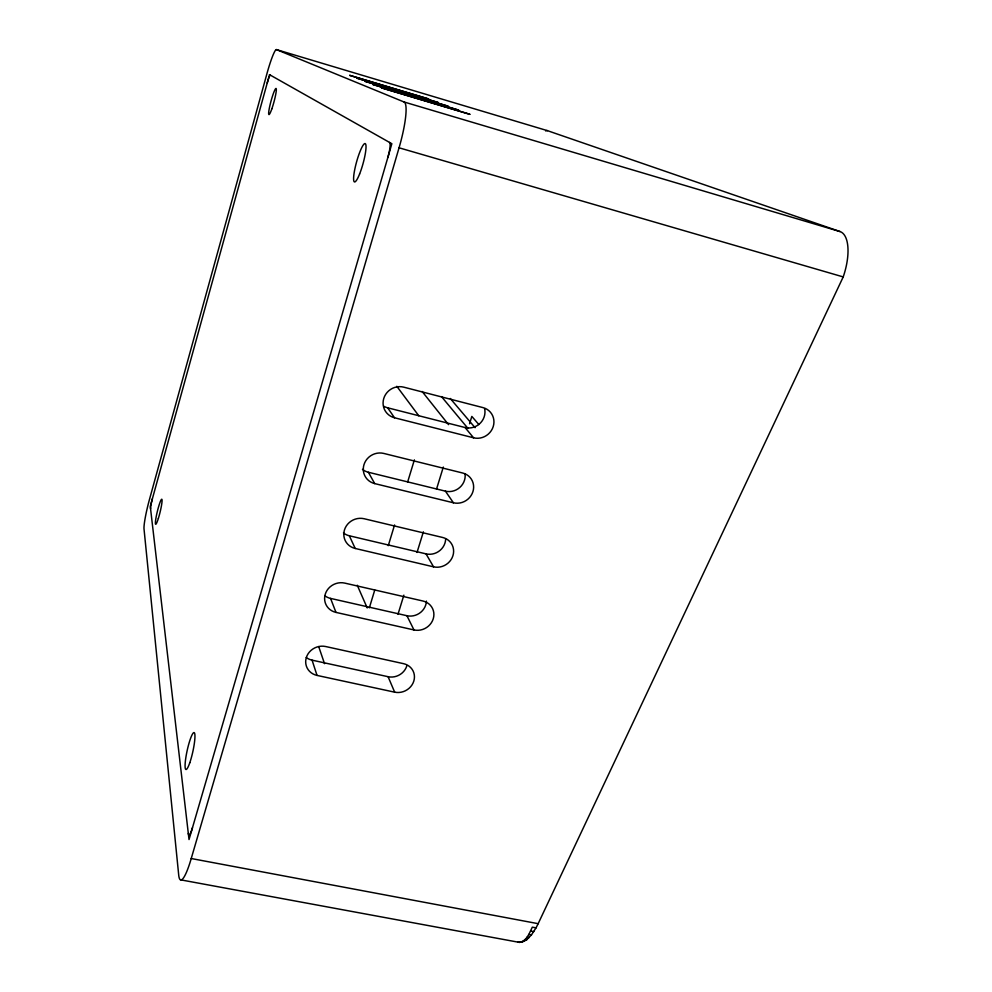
<?xml version="1.0" encoding="UTF-8"?>
<svg xmlns="http://www.w3.org/2000/svg" width="992" height="992" viewBox="0 0 992 992"><rect width="100%" height="100%" fill="white"/><g stroke="black" fill="none" stroke-linecap="round" stroke-linejoin="round"><path stroke-width="1.49" d="M191.233 858.526L399.057 147.796A43.363 7.862 -74.2 0 0 404.029 101.978L276.446 49.6A25.953 2.79 -74.7 0 0 267.046 73.284L149.482 499.422A24.502 2.567 -76.2 0 0 144.026 529.058L178.696 874.956A40.97 6.572 -78.2 0 0 191.233 858.526L538.16 923.676L843.212 276.917A40.796 17.323 -71.7 0 0 840.063 231.57L547.46 130.671L276.446 49.6M369.359 607.798L374.753 590.054M388.269 545.674L394.568 524.966M407.625 482.062L414.383 459.879M397.99 614.296L403.88 595.15M417.024 552.457L423.373 531.848M436.517 489.155L443.312 467.071M469.563 423.77L471.832 416.404L478.863 424.551M181.065 879.916L519.461 942.4C526.653 941.222 529.517 932.951 532.295 927.173L536.04 927.842L538.16 923.676M522.214 942.09L517.774 942.016L522.214 942.09L526.752 939.722L531.464 934.861L536.04 927.842M523.119 941.16L524.446 941.234M525.016 939.548L526.752 939.722M526.913 937.304L529.108 937.589M528.786 934.464L531.464 934.861M530.584 931.066L533.795 931.6M317.031 675.416L394.667 692.168A15.649 14.334 -26.8 0 0 413.8 681.12A15.649 14.334 -26.8 0 0 403.521 663.66L325.711 646.536A15.847 14.62 -22.6 0 0 306.292 657.684A15.847 14.62 -22.6 0 0 317.031 675.416L312.071 660.151A15.5 14.334 -22.4 0 1 306.23 657.473M312.071 660.151L388.083 676.705A15.302 14.074 -26.6 0 0 406.807 665.917M335.978 612.399L413.974 629.945A15.736 14.558 -29 0 0 433.231 618.834A15.736 14.558 -29 0 0 422.952 601.016L344.794 583.11A15.934 14.855 -24.5 0 0 325.227 594.307A15.934 14.855 -24.5 0 0 335.978 612.399L330.572 598.412A15.587 14.57 -24.3 0 1 324.706 595.646M330.572 598.412L406.931 615.722A15.401 14.285 -28.9 0 0 426.411 601.102M355.21 548.464L433.554 566.829A15.835 14.781 -31.9 0 0 452.947 555.656A15.835 14.781 -31.9 0 0 442.655 537.478L364.151 518.742A16.033 15.091 -27.1 0 0 344.447 530.001A16.033 15.091 -27.1 0 0 355.21 548.464L349.333 535.779A15.674 14.793 -26.9 0 1 343.455 532.94M349.333 535.779L426.027 553.871L433.554 566.829M362.464 469.328A15.773 15.016 -30.6 0 0 368.367 472.254L445.408 491.152L453.418 502.783A15.946 15.004 -35.6 0 0 472.948 491.561A15.946 15.004 -35.6 0 0 462.656 473.01L383.78 453.431A16.132 15.326 -30.7 0 0 363.952 464.752A16.132 15.326 -30.7 0 0 374.716 483.6L453.418 502.783M394.506 417.768L473.581 437.807A16.07 15.215 -40.4 0 0 493.235 426.535A16.07 15.215 -40.4 0 0 482.955 407.6L403.719 387.153A16.244 15.562 -35.9 0 0 383.743 398.524A16.244 15.562 -35.9 0 0 394.506 417.768L387.674 407.811A15.884 15.252 -35.9 0 1 383.941 406.323M387.674 407.811L465.062 427.527L473.581 437.807M399.057 147.796L843.212 276.917M404.029 101.978L840.063 231.57M518.196 941.854L519.461 942.4M450.269 398.486L475.081 427.688M441.465 396.589L468.038 428.494M422.121 391.468L448.533 424.626M396.812 386.31L418.773 415.772M368.367 472.254L374.716 483.6M406.931 615.722L413.974 629.945M357.244 585.23L367.214 607.922M388.083 676.705L394.667 692.168M318.692 646.586L324.533 663.685M545.625 130.944A25.011 6.473 -73.2 0 1 547.46 130.671M484.617 408.642A15.723 14.917 -40.5 0 1 465.062 427.527M465.05 473.705A15.599 14.706 -35.6 0 1 445.408 491.152M445.656 539.152A15.488 14.496 -31.8 0 1 426.027 553.871M267.22 83.006A8.68 0.942 -74.8 0 1 270.37 75.156M389.534 142.426A14.297 2.579 -74.3 0 1 387.822 157.567M150.561 508.722A8.209 0.868 -76.2 0 1 152.384 498.778M192.485 827.688A13.541 2.17 -78.1 0 1 188.306 833.404M269.526 74.673L150.288 506.366L189.026 839.554L391.852 143.728L269.526 74.673M469.824 114.291L381.585 87.879L469.824 114.291M458.614 110.124L372.992 84.531L458.614 110.124M448.049 106.194L364.721 81.232L448.049 106.194M438.067 102.486L356.996 78.194L438.067 102.486M428.631 98.977L349.73 75.367L428.631 98.977M271.858 108.81A13.566 1.538 -74.8 0 0 276.098 88.486A13.566 1.538 -74.8 0 0 269.502 107.359A13.566 1.538 -74.8 0 0 271.858 108.81M158.373 518.357A12.859 1.414 -76.3 0 0 161.795 499.249A12.859 1.414 -76.3 0 0 156.029 517.613A12.859 1.414 -76.3 0 0 158.373 518.357M189.794 762.736A18.898 2.889 -77.6 0 0 194.395 732.803A18.898 2.889 -77.6 0 0 185.851 757.553A18.898 2.889 -77.6 0 0 189.794 762.736M359.625 173.935A19.927 3.348 -74.5 0 0 365.292 143.642A19.927 3.348 -74.5 0 0 354.504 170.76A19.927 3.348 -74.5 0 0 359.625 173.935"/></g></svg>
